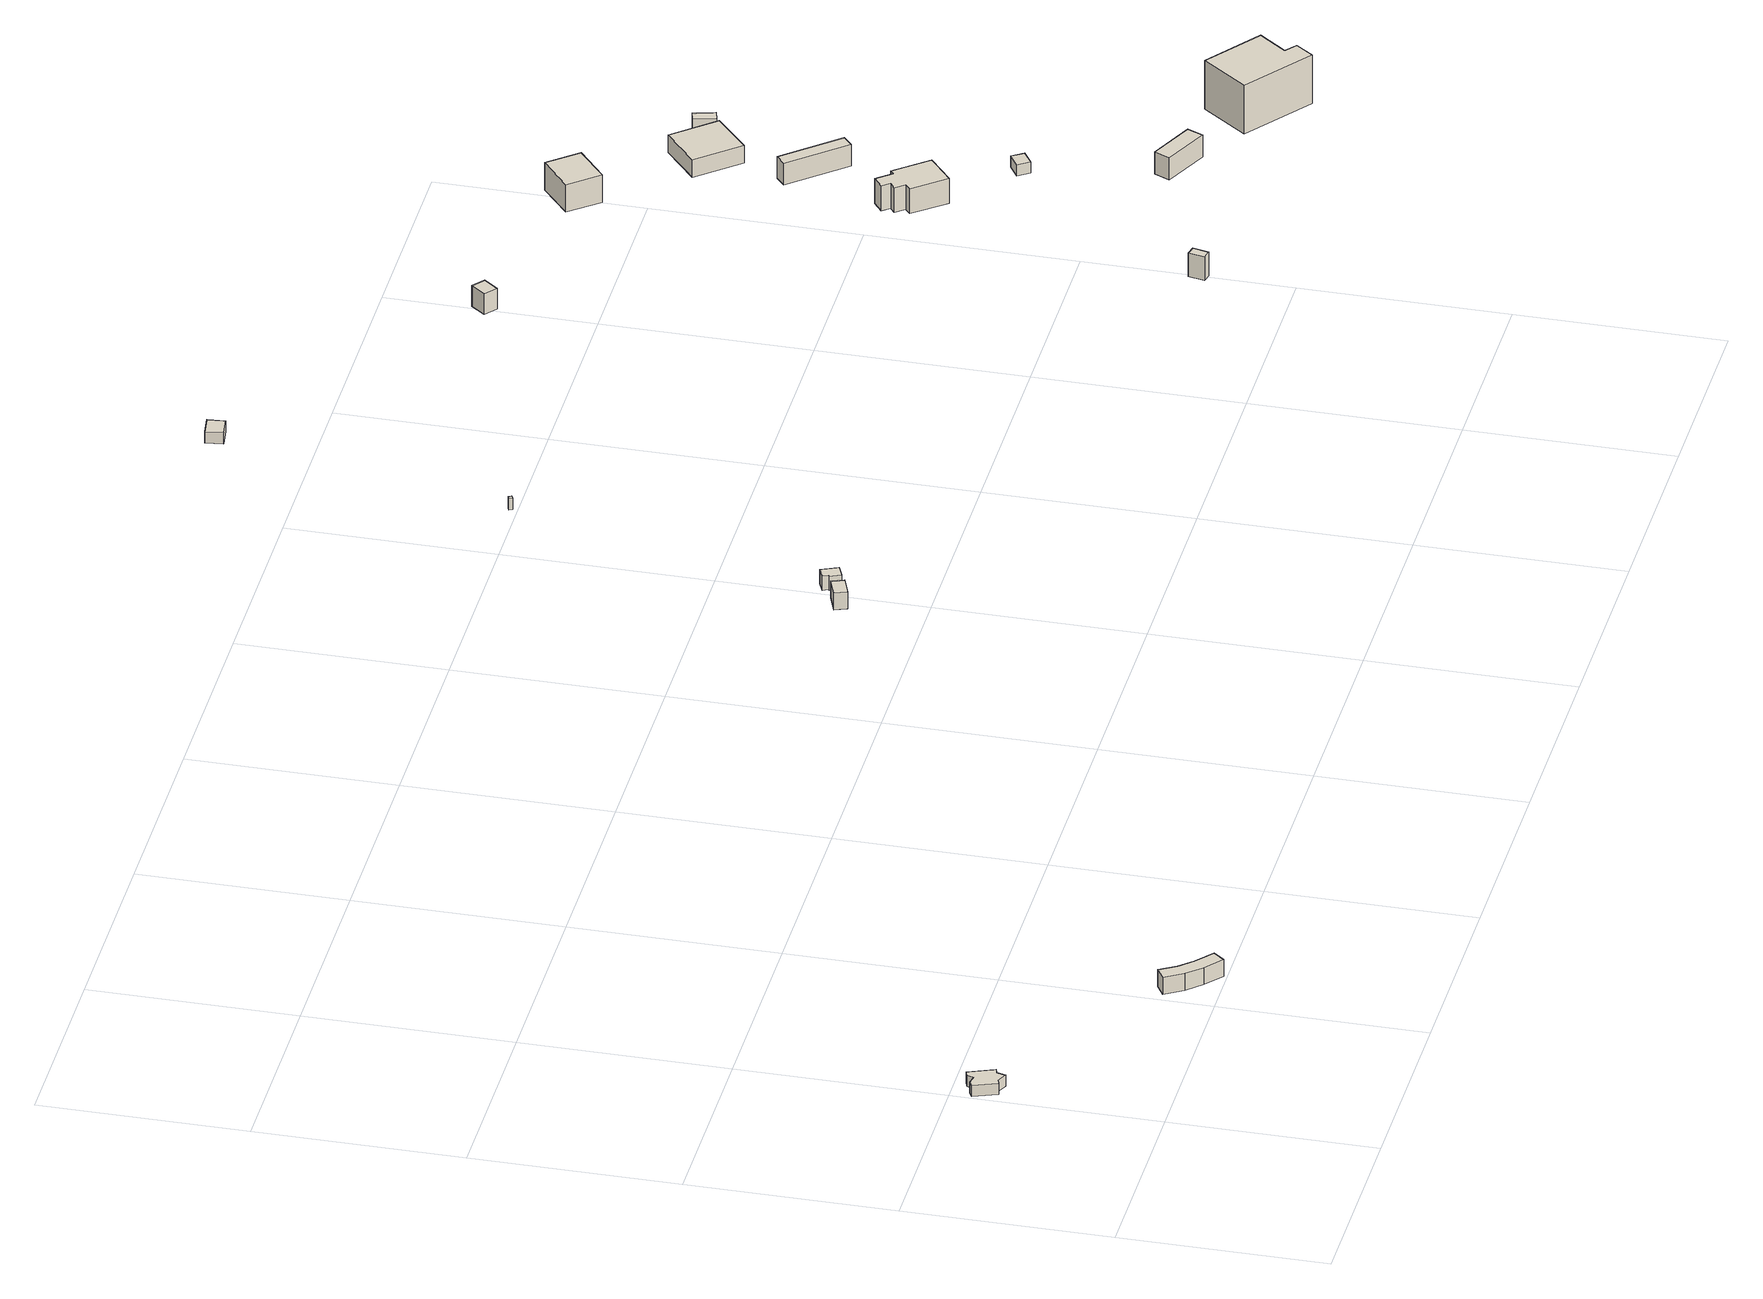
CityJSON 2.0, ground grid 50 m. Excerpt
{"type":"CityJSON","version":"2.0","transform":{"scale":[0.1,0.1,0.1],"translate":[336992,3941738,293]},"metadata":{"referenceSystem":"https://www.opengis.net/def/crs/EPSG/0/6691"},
"CityObjects":{
"building1":{"type":"Building","attributes":{"usage":"402","storeysAboveGround":1,"BuildingIDAttribute.prefecture":"14","BuildingIDAttribute.city":"14151","BuildingDetailAttribute.totalFloorArea":36.13,"BuildingDetailAttribute.buildingFootprintArea":36.13,"BuildingDetailAttribute.buildingStructureType":"601","BuildingDetailAttribute.buildingStructureOrgType":"1","BuildingDetailAttribute.orgUsage":"101","BuildingDetailAttribute.surveyYear":2015},"geometry":[{"type":"Solid","lod":"1","boundaries":[[[[0,1,2,3,4,5,6,7,8,9]],[[8,10,11,9]],[[7,12,10,8]],[[6,13,12,7]],[[5,14,13,6]],[[4,15,14,5]],[[3,16,15,4]],[[2,17,16,3]],[[1,18,17,2]],[[0,19,18,1]],[[9,11,19,0]],[[10,12,13,14,15,16,17,18,19,11]]]]}]},
"building2":{"type":"Building","attributes":{"measuredHeight":5.1,"BuildingIDAttribute.prefecture":"14","BuildingIDAttribute.city":"14151","BuildingDetailAttribute.surveyYear":2015},"geometry":[{"type":"Solid","lod":"1","boundaries":[[[[20,21,22,23,24,25,26,27]],[[26,28,29,27]],[[25,30,28,26]],[[24,31,30,25]],[[23,32,31,24]],[[22,33,32,23]],[[21,34,33,22]],[[20,35,34,21]],[[27,29,35,20]],[[28,30,31,32,33,34,35,29]]]]}]},
"building3":{"type":"Building","attributes":{"BuildingIDAttribute.prefecture":"14","BuildingIDAttribute.city":"14151","BuildingDetailAttribute.surveyYear":2015},"geometry":[{"type":"Solid","lod":"1","boundaries":[[[[36,37,38,39]],[[38,40,41,39]],[[37,42,40,38]],[[36,43,42,37]],[[39,41,43,36]],[[40,42,43,41]]]]}]},
"building4":{"type":"Building","attributes":{"usage":"402","storeysAboveGround":1,"BuildingIDAttribute.prefecture":"14","BuildingIDAttribute.city":"14151","BuildingDetailAttribute.totalFloorArea":19.62,"BuildingDetailAttribute.buildingFootprintArea":19.62,"BuildingDetailAttribute.buildingStructureType":"601","BuildingDetailAttribute.buildingStructureOrgType":"1","BuildingDetailAttribute.orgUsage":"101","BuildingDetailAttribute.surveyYear":2015},"geometry":[{"type":"Solid","lod":"1","boundaries":[[[[44,45,46,47]],[[46,48,49,47]],[[45,50,48,46]],[[44,51,50,45]],[[47,49,51,44]],[[48,50,51,49]]]]}]},
"building5":{"type":"Building","attributes":{"measuredHeight":4.6,"BuildingIDAttribute.prefecture":"14","BuildingIDAttribute.city":"14151","BuildingDetailAttribute.surveyYear":2015},"geometry":[{"type":"Solid","lod":"1","boundaries":[[[[52,53,54,55]],[[54,56,57,55]],[[53,58,56,54]],[[52,59,58,53]],[[55,57,59,52]],[[56,58,59,57]]]]}]},
"building6":{"type":"Building","attributes":{"measuredHeight":3.9,"BuildingIDAttribute.prefecture":"14","BuildingIDAttribute.city":"14151","BuildingDetailAttribute.surveyYear":2015},"geometry":[{"type":"Solid","lod":"1","boundaries":[[[[60,61,62,63,64,65]],[[64,66,67,65]],[[63,68,66,64]],[[62,69,68,63]],[[61,70,69,62]],[[60,71,70,61]],[[65,67,71,60]],[[66,68,69,70,71,67]]]]}]},
"building7":{"type":"Building","attributes":{"measuredHeight":9.3,"BuildingIDAttribute.prefecture":"14","BuildingIDAttribute.city":"14151","BuildingDetailAttribute.surveyYear":2015},"geometry":[{"type":"Solid","lod":"1","boundaries":[[[[72,73,74,75]],[[74,76,77,75]],[[73,78,76,74]],[[72,79,78,73]],[[75,77,79,72]],[[76,78,79,77]]]]}]},
"building8":{"type":"Building","attributes":{"measuredHeight":6.5,"BuildingIDAttribute.prefecture":"14","BuildingIDAttribute.city":"14151","BuildingDetailAttribute.surveyYear":2015},"geometry":[{"type":"Solid","lod":"1","boundaries":[[[[80,81,82,83]],[[82,84,85,83]],[[81,86,84,82]],[[80,87,86,81]],[[83,85,87,80]],[[84,86,87,85]]]]}]},
"building9":{"type":"Building","attributes":{"usage":"402","measuredHeight":7.9,"storeysAboveGround":1,"BuildingIDAttribute.prefecture":"14","BuildingIDAttribute.city":"14151","BuildingDetailAttribute.totalFloorArea":94.3,"BuildingDetailAttribute.buildingFootprintArea":94.3,"BuildingDetailAttribute.buildingStructureType":"610","BuildingDetailAttribute.buildingStructureOrgType":"2","BuildingDetailAttribute.orgUsage":"101","BuildingDetailAttribute.surveyYear":2015},"geometry":[{"type":"Solid","lod":"1","boundaries":[[[[88,89,90,91]],[[90,92,93,91]],[[89,94,92,90]],[[88,95,94,89]],[[91,93,95,88]],[[92,94,95,93]]]]}]},
"building10":{"type":"Building","attributes":{"usage":"402","measuredHeight":7.7,"storeysAboveGround":1,"BuildingIDAttribute.prefecture":"14","BuildingIDAttribute.city":"14151","BuildingDetailAttribute.totalFloorArea":70.2,"BuildingDetailAttribute.buildingFootprintArea":70.2,"BuildingDetailAttribute.buildingStructureType":"601","BuildingDetailAttribute.buildingStructureOrgType":"1","BuildingDetailAttribute.orgUsage":"101","BuildingDetailAttribute.surveyYear":2015},"geometry":[{"type":"Solid","lod":"1","boundaries":[[[[96,97,98,99,100,101,102,103,104,105]],[[104,106,107,105]],[[103,108,106,104]],[[102,109,108,103]],[[101,110,109,102]],[[100,111,110,101]],[[99,112,111,100]],[[98,113,112,99]],[[97,114,113,98]],[[96,115,114,97]],[[105,107,115,96]],[[106,108,109,110,111,112,113,114,115,107]]]]}]},
"building11":{"type":"Building","attributes":{"measuredHeight":6.7,"BuildingIDAttribute.prefecture":"14","BuildingIDAttribute.city":"14151","BuildingDetailAttribute.surveyYear":2015},"geometry":[{"type":"Solid","lod":"1","boundaries":[[[[116,117,118,119]],[[118,120,121,119]],[[117,122,120,118]],[[116,123,122,117]],[[119,121,123,116]],[[120,122,123,121]]]]}]},
"building12":{"type":"Building","attributes":{"BuildingIDAttribute.prefecture":"14","BuildingIDAttribute.city":"14151","BuildingDetailAttribute.surveyYear":2015},"geometry":[{"type":"Solid","lod":"1","boundaries":[[[[124,125,126,127]],[[126,128,129,127]],[[125,130,128,126]],[[124,131,130,125]],[[127,129,131,124]],[[128,130,131,129]]]]}]},
"building13":{"type":"Building","attributes":{"usage":"402","measuredHeight":5.4,"storeysAboveGround":1,"BuildingIDAttribute.prefecture":"14","BuildingIDAttribute.city":"14151","BuildingDetailAttribute.totalFloorArea":137.92,"BuildingDetailAttribute.buildingFootprintArea":137.92,"BuildingDetailAttribute.buildingStructureType":"610","BuildingDetailAttribute.buildingStructureOrgType":"2","BuildingDetailAttribute.orgUsage":"101","BuildingDetailAttribute.surveyYear":2015},"geometry":[{"type":"Solid","lod":"1","boundaries":[[[[132,133,134,135]],[[134,136,137,135]],[[133,138,136,134]],[[132,139,138,133]],[[135,137,139,132]],[[136,138,139,137]]]]}]},
"building14":{"type":"Building","attributes":{"measuredHeight":6.5,"BuildingIDAttribute.prefecture":"14","BuildingIDAttribute.city":"14151","BuildingDetailAttribute.surveyYear":2015},"geometry":[{"type":"Solid","lod":"1","boundaries":[[[[140,141,142,143]],[[142,144,145,143]],[[141,146,144,142]],[[140,147,146,141]],[[143,145,147,140]],[[144,146,147,145]]]]}]},
"building15":{"type":"Building","attributes":{"measuredHeight":5.3,"BuildingIDAttribute.prefecture":"14","BuildingIDAttribute.city":"14151","BuildingDetailAttribute.surveyYear":2015},"geometry":[{"type":"Solid","lod":"1","boundaries":[[[[148,149,150,151]],[[150,152,153,151]],[[149,154,152,150]],[[148,155,154,149]],[[151,153,155,148]],[[152,154,155,153]]]]}]},
"building16":{"type":"Building","attributes":{"measuredHeight":14.5,"BuildingIDAttribute.prefecture":"14","BuildingIDAttribute.city":"14151","BuildingDetailAttribute.surveyYear":2015},"geometry":[{"type":"Solid","lod":"1","boundaries":[[[[156,157,158,159,160,161]],[[160,162,163,161]],[[159,164,162,160]],[[158,165,164,159]],[[157,166,165,158]],[[156,167,166,157]],[[161,163,167,156]],[[162,164,165,166,167,163]]]]}]}
},
"vertices":[
[22,456,7],[42,452,7],[48,468,7],[62,473,7],[87,410,7],[74,406,7],[68,384,7],[43,395,7],[31,391,7],[9,449,7],[31,391,37],[9,449,37],[43,395,37],[68,384,37],[74,406,37],[87,410,37],[62,473,37],[48,468,37],[42,452,37],[22,456,37],
[577,63,29],[619,28,29],[597,1,29],[553,37,29],[519,73,29],[492,118,29],[522,136,29],[547,95,29],[522,136,74],[547,95,74],[492,118,74],[519,73,74],[553,37,74],[597,1,74],[619,28,74],[577,63,74],
[1073,1766,737],[1077,1758,737],[1067,1754,737],[1064,1762,737],[1067,1754,767],[1064,1762,767],[1077,1758,767],[1073,1766,767],
[1186,2489,770],[1191,2446,770],[1141,2440,770],[1135,2482,770],[1141,2440,800],[1135,2482,800],[1191,2446,800],[1186,2489,800],
[1648,1151,229],[1659,1121,229],[1612,1104,229],[1601,1134,229],[1612,1104,274],[1601,1134,274],[1659,1121,274],[1648,1151,274],
[1671,1161,236],[1664,1175,236],[1691,1187,236],[1709,1146,236],[1679,1133,236],[1667,1159,236],[1679,1133,274],[1667,1159,274],[1709,1146,274],[1691,1187,274],[1664,1175,274],[1671,1161,274],
[1894,1980,731],[1865,2003,731],[1893,2038,731],[1922,2015,731],[1893,2038,786],[1922,2015,786],[1865,2003,786],[1894,1980,786],
[2613,535,593],[2604,496,593],[2582,501,593],[2590,540,593],[2582,501,656],[2590,540,656],[2604,496,656],[2613,535,656],
[2319,1834,775],[2260,1905,775],[2341,1973,775],[2400,1902,775],[2341,1973,848],[2400,1902,848],[2260,1905,848],[2319,1834,848],
[2651,1148,715],[2583,1092,715],[2520,1169,715],[2535,1182,715],[2517,1204,715],[2532,1216,715],[2518,1234,715],[2545,1256,715],[2575,1220,715],[2585,1228,715],[2575,1220,781],[2585,1228,781],[2545,1256,781],[2518,1234,781],[2532,1216,781],[2517,1204,781],[2535,1182,781],[2520,1169,781],[2583,1092,781],[2651,1148,781],
[2658,1352,749],[2634,1331,749],[2522,1461,749],[2546,1482,749],[2522,1461,807],[2546,1482,807],[2634,1331,807],[2658,1352,807],
[2740,986,730],[2758,958,730],[2725,936,730],[2706,964,730],[2725,936,760],[2706,964,760],[2758,958,760],[2740,986,760],
[2630,1635,783],[2540,1557,783],[2455,1657,783],[2545,1734,783],[2455,1657,830],[2545,1734,830],[2540,1557,830],[2630,1635,830],
[2851,678,687],[2961,627,687],[2944,588,687],[2833,640,687],[2944,588,746],[2833,640,746],[2961,627,746],[2851,678,746],
[2635,1697,775],[2659,1704,775],[2674,1652,775],[2650,1645,775],[2674,1652,822],[2650,1645,822],[2659,1704,822],[2635,1697,822],
[3220,647,637],[3352,548,637],[3301,481,637],[3329,459,637],[3297,416,637],[3137,537,637],[3297,416,767],[3137,537,767],[3329,459,767],[3301,481,767],[3352,548,767],[3220,647,767]
]}
